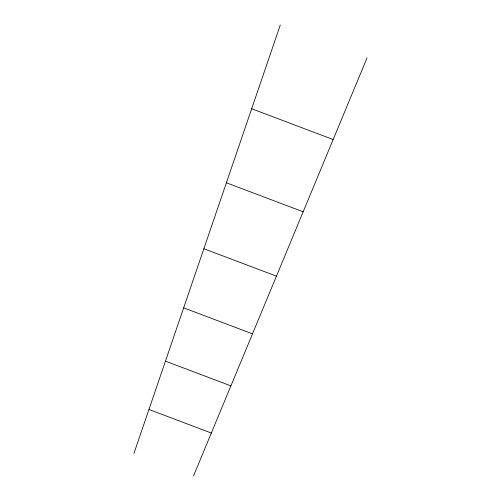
<?xml version="1.0" encoding="UTF-8"?>
<svg xmlns="http://www.w3.org/2000/svg" width="501" height="501" viewBox="0 0 501 501"><rect width="100%" height="100%" fill="white"/><g stroke="black" fill="none" stroke-linecap="round" stroke-linejoin="round"><path stroke-width="0.75" d="M133.936 453.436L280.259 25.05M193.518 475.95L367.064 57.847M251.671 108.742L333.159 139.535M226.383 182.777L303.168 211.791M203.863 248.728L276.452 276.157M183.667 307.852L252.498 333.86M165.462 361.152L230.905 385.883M148.96 409.461L211.334 433.027"/></g></svg>
